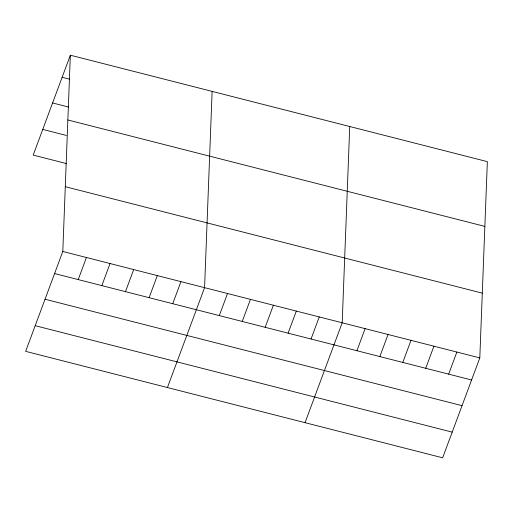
<?xml version="1.0" encoding="UTF-8"?>
<svg xmlns="http://www.w3.org/2000/svg" width="513" height="513" viewBox="0 0 513 513"><rect width="100%" height="100%" fill="white"/><g stroke="black" fill="none" stroke-linecap="round" stroke-linejoin="round"><path stroke-width="0.77" d="M62.798 251.473L70.345 55.199L487.35 161.64L479.802 357.907L442.655 457.801L25.65 351.36L62.798 251.473L479.802 357.907M212.126 91.391L204.578 287.658L167.43 387.552M349.738 126.512L342.19 322.786L305.043 422.674M70.345 55.199L33.198 155.093L66.735 163.653M78.213 279.585L86.428 257.5M101.843 285.619L110.058 263.535M125.48 291.647L133.688 269.562M149.11 297.681L157.318 275.596M172.74 303.709L180.948 281.631M219.301 315.598L227.516 293.513M242.239 321.452L250.453 299.368M265.17 327.307L273.384 305.222M288.107 333.161L296.322 311.077M311.045 339.016L319.259 316.931M356.913 350.719L365.128 328.641M379.851 356.573L388.059 334.495M402.782 362.428L410.996 340.343M425.719 368.283L433.934 346.198M448.657 374.137L456.865 352.053M62.131 77.283L69.755 79.233M52.582 102.959L68.595 107.044M67.857 119.971L484.862 226.406M42.746 129.417L66.376 135.445M65.292 186.7L482.291 293.141M54.583 273.551L471.588 379.992M45.035 299.233L462.04 405.668M35.198 325.684L452.203 432.126"/></g></svg>
